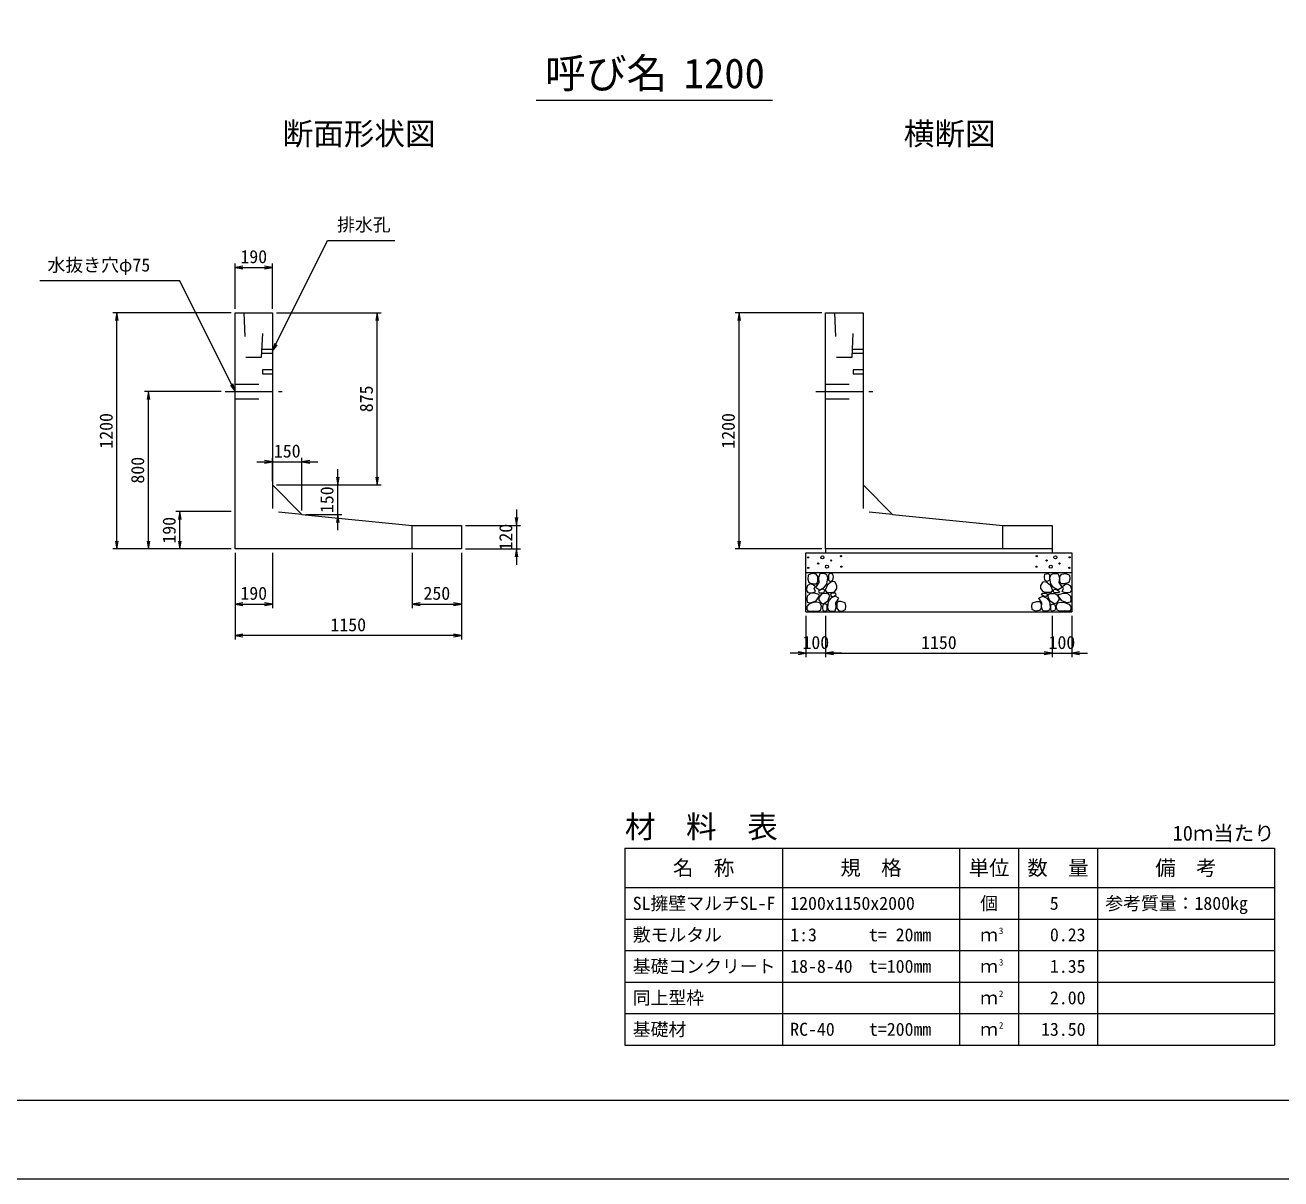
# Model space of a CAD drawing. Units: millimetres at full size, sheet at 1:20. Extents: x 95510 to 112330, y -109759 to -97879.
# Drawn here: x 102714 to 109092, y -109759 to -103898 of the extents above; entities that cross this region are included whole.
import ezdxf
from ezdxf.enums import TextEntityAlignment as Align

# ---------------------------------------------------------------- set-up
doc = ezdxf.new("R2010")
doc.units = ezdxf.units.MM
doc.header["$LTSCALE"] = 20
doc.linetypes.add('CHAIN', pattern=[18.5, 12, -1.5, 3.5, -1.5])
doc.linetypes.add('DASHED_SPACED', pattern=[12, 6, -6])
for name, color, linetype, lineweight in [('D-BMK', 2, 'CHAIN', 13), ('D-DCR-HCHn', 4, 'Continuous', 9), ('D-MTR-FRAM', 7, 'Continuous', 13), ('D-MTR-LINE', 7, 'Continuous', 13), ('D-STR-DIM', 7, 'Continuous', 9), ('D-STR-STRn', 1, 'Continuous', 13), ('D-STR-TXT', 7, 'Continuous', 9), ('D-TTL', 2, 'Continuous', 13), ('D-TTL-TXT', 7, 'Continuous', 13)]:
    doc.layers.add(name, color=color, linetype=linetype, lineweight=lineweight)
doc.layers.add('D-MTR', color=7, linetype='Continuous')
doc.layers.add('D-MTR-TXT', color=7, linetype='Continuous')
doc.styles.add('ＭＳ ゴシック', font='')
doc.styles.get('ＭＳ ゴシック').set_extended_font_data('MS Gothic')

# ---------------------------------------------------------------- blocks, each defined once
blk = doc.blocks.new('open_arrow')
at = {"color": 0, "linetype": 'Continuous', "lineweight": -2}
blk.add_lwpolyline([(7.5, 1.25), (0, 0), (7.5, -1.25)], dxfattribs=at)

msp = doc.modelspace()

# ---------------------------------------------------------------- linework, layer by layer
at = {"layer": 'D-BMK'}
for p, q in [((103730.11, -105758.73), (104020.11, -105758.73)), ((106730.11, -105758.73), (107020.11, -105758.73))]:
    msp.add_line(p, q, dxfattribs=at)
at = {"layer": 'D-DCR-HCHn'}
for points in [[(106731.31, -106687.13), (106710.51, -106682.51), (106692.01, -106691.76), (106689.7, -106712.56), (106694.33, -106728.74), (106717.44, -106735.67), (106733.62, -106735.67), (106740.55, -106724.12), (106740.55, -106698.69)], [(106749.8, -106684.82), (106742.87, -106705.62), (106745.18, -106728.74), (106729, -106754.17), (106749.8, -106765.72), (106772.91, -106754.17), (106786.78, -106735.67), (106791.41, -106705.62), (106786.78, -106689.44), (106772.91, -106682.51)], [(106793.72, -106689.44), (106793.72, -106717.18), (106805.27, -106724.12), (106816.83, -106717.18), (106819.14, -106701), (106816.83, -106687.13), (106800.65, -106682.51)], [(107916.5, -106689.44), (107916.5, -106717.18), (107904.95, -106724.12), (107893.39, -106717.18), (107891.08, -106701), (107893.39, -106687.13), (107909.57, -106682.51)], [(107960.42, -106684.82), (107967.35, -106705.62), (107965.04, -106728.74), (107981.22, -106754.17), (107960.42, -106765.72), (107937.31, -106754.17), (107923.44, -106735.67), (107918.81, -106705.62), (107923.44, -106689.44), (107937.31, -106682.51)], [(107978.91, -106687.13), (107999.71, -106682.51), (108018.21, -106691.76), (108020.52, -106712.56), (108015.9, -106728.74), (107992.78, -106735.67), (107976.6, -106735.67), (107969.67, -106724.12), (107969.67, -106698.69)], [(106687.39, -106744.92), (106680.46, -106765.72), (106689.7, -106779.59), (106712.82, -106781.9), (106728.6, -106775.13), (106722.06, -106758.79), (106726.69, -106749.54), (106717.44, -106740.3), (106703.57, -106735.67)], [(106754.42, -106765.72), (106742.87, -106774.97), (106747.49, -106781.9), (106763.67, -106781.9), (106770.6, -106779.59), (106775.23, -106770.35), (106768.29, -106763.41)], [(106789.09, -106740.3), (106777.54, -106768.03), (106786.78, -106779.59), (106814.52, -106779.59), (106826.08, -106774.97), (106837.64, -106758.79), (106837.64, -106744.92), (106826.08, -106726.43), (106812.21, -106724.12)], [(107921.13, -106740.3), (107932.68, -106768.03), (107923.44, -106779.59), (107895.7, -106779.59), (107884.14, -106774.97), (107872.58, -106758.79), (107872.58, -106744.92), (107884.14, -106726.43), (107898.01, -106724.12)], [(107955.8, -106765.72), (107967.35, -106774.97), (107962.73, -106781.9), (107946.55, -106781.9), (107939.62, -106779.59), (107934.99, -106770.35), (107941.93, -106763.41)], [(108022.83, -106744.92), (108029.76, -106765.72), (108020.52, -106779.59), (107997.4, -106781.9), (107981.62, -106775.13), (107988.16, -106758.79), (107983.53, -106749.54), (107992.78, -106740.3), (108006.65, -106735.67)], [(106731.27, -106821.72), (106748.39, -106796.04), (106746.25, -106789.62), (106722.7, -106783.19), (106701.3, -106785.33), (106686.32, -106798.18), (106684.18, -106813.16), (106686.32, -106828.14), (106703.44, -106832.42)], [(106739.83, -106875.22), (106754.81, -106868.8), (106759.09, -106847.4), (106750.53, -106832.42), (106735.55, -106828.14), (106716.28, -106830.28), (106694.88, -106838.84), (106684.18, -106851.68), (106684.18, -106866.66), (106690.6, -106875.22), (106716.28, -106873.08)], [(106791.19, -106821.72), (106801.89, -106796.04), (106793.33, -106785.33), (106767.65, -106785.33), (106756.95, -106789.62), (106746.25, -106804.6), (106746.25, -106817.44), (106756.95, -106834.56), (106769.79, -106836.7)], [(106786.91, -106868.8), (106786.91, -106843.12), (106776.21, -106836.7), (106765.51, -106843.12), (106763.37, -106858.1), (106765.51, -106870.94), (106780.49, -106875.22)], [(106827.58, -106873.08), (106834, -106853.82), (106831.86, -106832.42), (106846.84, -106808.88), (106827.58, -106798.18), (106806.17, -106808.88), (106793.33, -106826), (106789.05, -106853.82), (106793.33, -106868.8), (106806.17, -106875.22)], [(106823.3, -106798.18), (106834, -106789.62), (106829.72, -106783.19), (106814.73, -106783.19), (106808.31, -106785.33), (106804.03, -106793.9), (106810.45, -106800.32)], [(106844.7, -106870.94), (106863.96, -106875.22), (106881.08, -106866.66), (106883.22, -106847.4), (106878.94, -106832.42), (106857.54, -106826), (106842.56, -106826), (106836.14, -106836.7), (106836.14, -106860.24)], [(107865.52, -106870.94), (107846.26, -106875.22), (107829.14, -106866.66), (107827, -106847.4), (107831.28, -106832.42), (107852.68, -106826), (107867.66, -106826), (107874.08, -106836.7), (107874.08, -106860.24)], [(107882.64, -106873.08), (107876.22, -106853.82), (107878.36, -106832.42), (107863.38, -106808.88), (107882.64, -106798.18), (107904.05, -106808.88), (107916.89, -106826), (107921.17, -106853.82), (107916.89, -106868.8), (107904.05, -106875.22)], [(107886.92, -106798.18), (107876.22, -106789.62), (107880.5, -106783.19), (107895.49, -106783.19), (107901.91, -106785.33), (107906.19, -106793.9), (107899.77, -106800.32)], [(107919.03, -106821.72), (107908.33, -106796.04), (107916.89, -106785.33), (107942.57, -106785.33), (107953.27, -106789.62), (107963.97, -106804.6), (107963.97, -106817.44), (107953.27, -106834.56), (107940.43, -106836.7)], [(107923.31, -106868.8), (107923.31, -106843.12), (107934.01, -106836.7), (107944.71, -106843.12), (107946.85, -106858.1), (107944.71, -106870.94), (107929.73, -106875.22)], [(107970.39, -106875.22), (107955.41, -106868.8), (107951.13, -106847.4), (107959.69, -106832.42), (107974.67, -106828.14), (107993.94, -106830.28), (108015.34, -106838.84), (108026.04, -106851.68), (108026.04, -106866.66), (108019.62, -106875.22), (107993.94, -106873.08)], [(107978.96, -106821.72), (107961.83, -106796.04), (107963.97, -106789.62), (107987.52, -106783.19), (108008.92, -106785.33), (108023.9, -106798.18), (108026.04, -106813.16), (108023.9, -106828.14), (108006.78, -106832.42)]]:
    msp.add_lwpolyline(points, close=True, dxfattribs=at)
for centre, radius in [((106690.84, -106601.3), 3), ((106742.4, -106632.97), 3), ((106763.45, -106601.3), 7.5), ((106786.77, -106648.76), 7.5), ((106807.82, -106617.09), 3), ((106858.24, -106595.25), 3), ((106859.38, -106648.76), 3), ((107850.84, -106648.76), 3), ((107851.98, -106595.25), 3), ((107902.4, -106617.09), 3), ((107923.45, -106648.76), 7.5), ((107946.77, -106601.3), 7.5), ((107967.82, -106632.97), 3), ((108019.38, -106601.3), 3), ((106691.98, -106654.81), 3), ((108018.24, -106654.81), 3)]:
    msp.add_circle(centre, radius, dxfattribs=at)
at = {"layer": 'D-MTR-FRAM'}
for p, q in [((105760.11, -108078.73), (109060.11, -108078.73)), ((105760.11, -108078.73), (105760.11, -109078.73)), ((109060.11, -108078.73), (109060.11, -109078.73)), ((105760.11, -109078.73), (109060.11, -109078.73))]:
    msp.add_line(p, q, dxfattribs=at)
at = {"layer": 'D-MTR-LINE'}
for p, q in [((106560.11, -108078.73), (106560.11, -109078.73)), ((107460.11, -108078.73), (107460.11, -109078.73)), ((107760.11, -108078.73), (107760.11, -109078.73)), ((108160.11, -108078.73), (108160.11, -109078.73)), ((105760.11, -108278.73), (109060.11, -108278.73)), ((105760.11, -108438.73), (109060.11, -108438.73)), ((105760.11, -108598.73), (109060.11, -108598.73)), ((105760.11, -108758.73), (109060.11, -108758.73)), ((105760.11, -108918.73), (109060.11, -108918.73))]:
    msp.add_line(p, q, dxfattribs=at)
at = {"layer": 'D-STR-DIM'}
for p, q in [((103780.11, -105338.73), (103780.11, -105108.73)), ((103970.11, -105338.73), (103970.11, -105108.73)), ((103780.11, -105128.73), (103970.11, -105128.73)), ((103760.11, -105358.73), (103160.11, -105358.73)), ((103180.11, -106558.73), (103180.11, -105358.73)), ((103990.11, -105358.73), (104521.79, -105358.73)), ((104501.79, -106233.52), (104501.79, -105358.73)), ((106760.11, -105358.73), (106320.11, -105358.73)), ((106340.11, -106558.73), (106340.11, -105358.73)), ((103710.11, -105758.73), (103320.11, -105758.73)), ((103340.11, -106558.73), (103340.11, -105758.73)), ((103890.11, -106116.1), (104200.11, -106116.1)), ((103970.11, -106213.52), (103970.11, -106096.1)), ((104120.11, -106363.52), (104120.11, -106096.1)), ((104301.79, -106463.52), (104301.79, -106153.52)), ((103990.11, -106233.52), (104321.79, -106233.52)), ((103990.11, -106233.52), (104521.79, -106233.52)), ((103760.11, -106368.73), (103480.11, -106368.73)), ((103500.11, -106558.73), (103500.11, -106368.73)), ((104140.11, -106383.52), (104321.79, -106383.52)), ((105210.11, -106358.73), (105210.11, -106638.73)), ((104950.11, -106438.73), (105230.11, -106438.73)), ((103760.11, -106558.73), (103160.11, -106558.73)), ((103760.11, -106558.73), (103320.11, -106558.73)), ((103760.11, -106558.73), (103480.11, -106558.73)), ((103780.11, -106578.73), (103780.11, -107018.73)), ((103780.11, -106578.73), (103780.11, -106858.73)), ((103970.11, -106578.73), (103970.11, -106858.73)), ((104680.11, -106578.73), (104680.11, -106858.73)), ((104930.11, -106578.73), (104930.11, -107018.73)), ((104930.11, -106578.73), (104930.11, -106858.73)), ((104950.11, -106558.73), (105230.11, -106558.73)), ((106760.11, -106558.73), (106320.11, -106558.73)), ((103780.11, -106838.73), (103970.11, -106838.73)), ((104680.11, -106838.73), (104930.11, -106838.73)), ((106680.11, -106898.73), (106680.11, -107108.73)), ((106780.11, -106898.73), (106780.11, -107108.73)), ((106780.11, -106898.73), (106780.11, -107108.73)), ((107930.11, -106898.73), (107930.11, -107108.73)), ((107930.11, -106898.73), (107930.11, -107108.73)), ((108030.11, -106898.73), (108030.11, -107108.73)), ((104930.11, -106998.73), (103780.11, -106998.73)), ((106860.11, -107088.73), (106600.11, -107088.73)), ((106780.11, -107088.73), (107930.11, -107088.73)), ((107850.11, -107088.73), (108110.11, -107088.73))]:
    msp.add_line(p, q, dxfattribs=at)
at = {"layer": 'D-STR-STRn'}
for p, q in [((103780.11, -106558.73), (103780.11, -105358.73)), ((103780.11, -105358.73), (103970.11, -105358.73)), ((103970.11, -105358.73), (103970.11, -106233.52)), ((106780.11, -106558.73), (106780.11, -105358.73)), ((106780.11, -105358.73), (106970.11, -105358.73)), ((106970.11, -105358.73), (106970.11, -106233.52)), ((104120.11, -106383.52), (103970.11, -106233.52)), ((107120.11, -106383.52), (106970.11, -106233.52)), ((104120.11, -106383.52), (104680.11, -106438.73)), ((107120.11, -106383.52), (107680.11, -106438.73)), ((104680.11, -106438.73), (104930.11, -106438.73)), ((104680.11, -106558.73), (104680.11, -106438.73)), ((104930.11, -106438.73), (104930.11, -106558.73)), ((107680.11, -106438.73), (107930.11, -106438.73)), ((107680.11, -106558.73), (107680.11, -106438.73)), ((107930.11, -106438.73), (107930.11, -106558.73)), ((104930.11, -106558.73), (103780.11, -106558.73)), ((106680.11, -106878.73), (106680.11, -106578.73)), ((106680.11, -106578.73), (108030.11, -106578.73)), ((106780.11, -106558.73), (106780.11, -106578.73)), ((107930.11, -106558.73), (106780.11, -106558.73)), ((107930.11, -106558.73), (107930.11, -106578.73)), ((108030.11, -106578.73), (108030.11, -106878.73)), ((106680.11, -106678.73), (108030.11, -106678.73)), ((106680.11, -106878.73), (108030.11, -106878.73))]:
    msp.add_line(p, q, dxfattribs=at)
at = {"layer": 'D-STR-STRn', "linetype": 'DASHED_SPACED'}
for p, q in [((103825.11, -105358.73), (103835.11, -105583.73)), ((103915.11, -105583.73), (103925.11, -105358.73)), ((106825.11, -105358.73), (106835.11, -105583.73)), ((106915.11, -105583.73), (106925.11, -105358.73)), ((103916, -105563.73), (103970.11, -105563.73)), ((103916.89, -105543.73), (103970.11, -105543.73)), ((106916, -105563.73), (106970.11, -105563.73)), ((106916.89, -105543.73), (106970.11, -105543.73)), ((103835.11, -105583.73), (103915.11, -105583.73)), ((106835.11, -105583.73), (106915.11, -105583.73)), ((103780.11, -105721.23), (103970.11, -105721.23)), ((106780.11, -105721.23), (106970.11, -105721.23)), ((103780.11, -105796.23), (103970.11, -105796.23)), ((106780.11, -105796.23), (106970.11, -105796.23))]:
    msp.add_line(p, q, dxfattribs=at)
at = {"layer": 'D-STR-STRn', "color": 2, "linetype": 'DASHED_SPACED'}
for p, q in [((103970.11, -106233.52), (103970.11, -106368.73)), ((106970.11, -106233.52), (106970.11, -106368.73)), ((104120.11, -106383.52), (103970.11, -106368.73)), ((107120.11, -106383.52), (106970.11, -106368.73))]:
    msp.add_line(p, q, dxfattribs=at)
at = {"layer": 'D-STR-STRn', "linetype": 'DASHED_SPACED'}
for points in [[(103970.11, -105649.23), (103920.11, -105649.23), (103920.11, -105668.23), (103970.11, -105668.23)], [(106970.11, -105649.23), (106920.11, -105649.23), (106920.11, -105668.23), (106970.11, -105668.23)]]:
    msp.add_lwpolyline(points, dxfattribs=at)
at = {"layer": 'D-STR-TXT'}
for p, q in [((104250.11, -104991.51), (104592.29, -104991.51)), ((103500.11, -105196.51), (102787.93, -105196.51))]:
    msp.add_line(p, q, dxfattribs=at)
for points in [[(103970.11, -105553.73), (103987.94, -105517.92), (104250.11, -104991.51)], [(103780.11, -105758.73), (103762.28, -105722.92), (103500.11, -105196.51)]]:
    msp.add_lwpolyline(points, dxfattribs=at)
at = {"layer": 'D-TTL'}
for points in [[(95510.11, -109758.73), (112330.11, -109758.73), (112330.11, -97878.73), (95510.11, -97878.73)], [(95910.11, -109358.73), (111930.11, -109358.73), (111930.11, -98278.73), (95910.11, -98278.73)]]:
    msp.add_lwpolyline(points, close=True, dxfattribs=at)
at = {"layer": 'D-TTL-TXT'}
msp.add_line((105310.11, -104278.73), (106510.11, -104278.73), dxfattribs=at)

# ---------------------------------------------------------------- block references
at = {"layer": 'D-STR-DIM', "xscale": 5.33, "yscale": 5.33}
for p in [(103780.11, -105128.73), (104120.11, -106116.1), (103780.11, -106838.73), (104680.11, -106838.73), (103780.11, -106998.73), (106780.11, -107088.73), (106780.11, -107088.73), (108030.11, -107088.73)]:
    msp.add_blockref('open_arrow', p, dxfattribs=at)
for p, rotation in [((103970.11, -105128.73), 180), ((103180.11, -105358.73), 270), ((104501.79, -105358.73), 270), ((106340.11, -105358.73), 270), ((103340.11, -105758.73), 270), ((103970.11, -106116.1), 180), ((104301.79, -106233.52), 90), ((104501.79, -106233.52), 90), ((103500.11, -106368.73), 270), ((104301.79, -106383.52), 270), ((105210.11, -106438.73), 90), ((103180.11, -106558.73), 90), ((103340.11, -106558.73), 90), ((103500.11, -106558.73), 90), ((106340.11, -106558.73), 90), ((105210.11, -106558.73), 270), ((103970.11, -106838.73), 180), ((104930.11, -106838.73), 180), ((104930.11, -106998.73), 180), ((106680.11, -107088.73), 180), ((107930.11, -107088.73), 180), ((107930.11, -107088.73), 180)]:
    msp.add_blockref('open_arrow', p, dxfattribs=dict(at, rotation=rotation))
at = {"layer": 'D-STR-TXT', "xscale": 5.33, "yscale": 5.33}
for p, rotation in [((103970.11, -105553.73), 63.5), ((103780.11, -105758.73), 116.5)]:
    msp.add_blockref('open_arrow', p, dxfattribs=dict(at, rotation=rotation))

# ---------------------------------------------------------------- texts
at = {"layer": 'D-MTR', "style": 'ＭＳ ゴシック'}
msp.add_text('材\u3000料\u3000表', height=113.9, dxfattribs=at).set_placement((105760.11, -108060.58), align=Align.BOTTOM_LEFT)
msp.add_text('10ｍ当たり', height=75.95, dxfattribs=at).set_placement((109060.11, -108063.29), align=Align.BOTTOM_RIGHT)
at = {"layer": 'D-MTR-TXT', "style": 'ＭＳ ゴシック'}
for s, height, p in [('名\u3000称', 75.95, (106160.11, -108178.73)), ('規\u3000格', 75.95, (107010.11, -108178.73)), ('単位', 75.95, (107610.11, -108178.73)), ('数\u3000量', 75.95, (107960.11, -108178.73)), ('備\u3000考', 75.95, (108610.11, -108178.73)), ('個', 66.46, (107610.11, -108358.73)), ('ｍ', 66.46, (107610.11, -108518.73)), ('ｍ', 66.46, (107610.11, -108678.73)), ('ｍ', 66.46, (107610.11, -108838.73)), ('ｍ', 66.46, (107610.11, -108998.73))]:
    msp.add_text(s, height=height, dxfattribs=at).set_placement(p, align=Align.MIDDLE_CENTER)
for s, p in [('SL擁壁マルチSL-F', (105800.11, -108358.73)), ('1200x1150x2000', (106600.11, -108358.73)), ('参考質量：1800kg', (108200.11, -108358.73)), ('敷モルタル', (105800.11, -108518.73)), ('1:3', (106600.11, -108518.73)), ('t= 20mm', (107000.11, -108518.73)), ('基礎コンクリート', (105800.11, -108678.73)), ('18-8-40', (106600.11, -108678.73)), ('t=100mm', (107000.11, -108678.73)), ('同上型枠', (105800.11, -108838.73)), ('基礎材', (105800.11, -108998.73)), ('RC-40', (106600.11, -108998.73)), ('t=200mm', (107000.11, -108998.73))]:
    msp.add_text(s, height=66.46, dxfattribs=at).set_placement(p, align=Align.MIDDLE_LEFT)
for s, p in [('5', (107963.66, -108358.73)), ('0.23', (108100.11, -108518.73)), ('1.35', (108100.11, -108678.73)), ('2.00', (108100.11, -108838.73)), ('13.50', (108100.11, -108998.73))]:
    msp.add_text(s, height=66.46, dxfattribs=at).set_placement(p, align=Align.MIDDLE_RIGHT)
for s, p in [('3', (107660.11, -108525.1)), ('3', (107660.11, -108685.1)), ('2', (107660.11, -108845.1)), ('2', (107660.11, -109005.1))]:
    msp.add_text(s, height=33.23, dxfattribs=at).set_placement(p, align=Align.BOTTOM_LEFT)
at = {"layer": 'D-STR-DIM', "style": 'ＭＳ ゴシック'}
for s, p in [('190', (103875.11, -105073.73)), ('150', (104045.11, -106061.1)), ('190', (103875.11, -106783.73)), ('250', (104805.11, -106783.73)), ('1150', (104355.11, -106943.73)), ('100', (106730.11, -107033.73)), ('1150', (107355.11, -107033.73)), ('100', (107980.11, -107033.73))]:
    msp.add_text(s, height=66.46, dxfattribs=at).set_placement(p, align=Align.MIDDLE_CENTER)
for s, p in [('875', (104446.79, -105796.12)), ('1200', (103125.11, -105958.73)), ('1200', (106285.11, -105958.73)), ('800', (103285.11, -106158.73)), ('150', (104246.79, -106308.52)), ('190', (103445.11, -106463.73)), ('120', (105155.11, -106498.73))]:
    msp.add_text(s, height=66.46, rotation=90, dxfattribs=at).set_placement(p, align=Align.MIDDLE_CENTER)
at = {"layer": 'D-STR-TXT', "style": 'ＭＳ ゴシック'}
for s, p in [('排水孔', (104298.46, -104964.26)), ('水抜き穴φ75', (102827.51, -105169.26))]:
    msp.add_text(s, height=66.46, dxfattribs=at).set_placement(p, align=Align.BOTTOM_LEFT)
at = {"layer": 'D-TTL-TXT', "style": 'ＭＳ ゴシック'}
for s, height, p in [('呼び名', 151.9, (105665.11, -104263.73)), ('1200', 151.9, (106265.11, -104263.73)), ('断面形状図', 113.9, (104410.11, -104540.58)), ('横断図', 113.9, (107410.11, -104540.58))]:
    msp.add_text(s, height=height, dxfattribs=at).set_placement(p, align=Align.BOTTOM_CENTER)

doc.saveas('drawing.dxf')
